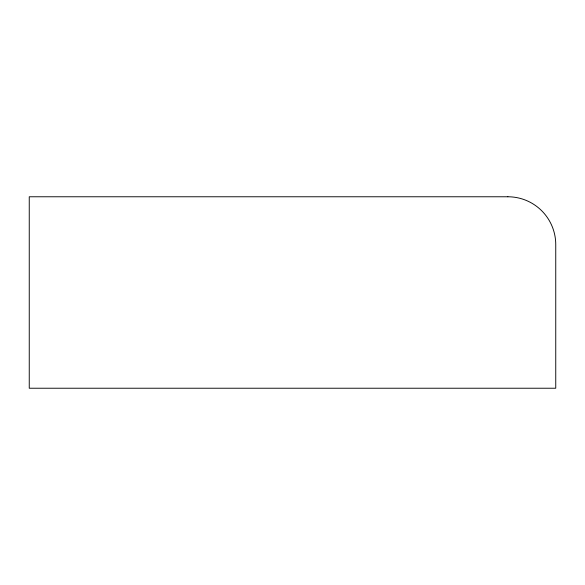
<?xml version="1.0" encoding="UTF-8"?>
<svg xmlns="http://www.w3.org/2000/svg" width="585" height="585" viewBox="0 0 585 585"><rect width="100%" height="100%" fill="white"/><g stroke="black" fill="none" stroke-linecap="round" stroke-linejoin="round"><path stroke-width="0.88" d="M507.89 196.772L29.25 196.772L29.25 388.228L555.75 388.228L555.75 244.64A47.86 47.86 0 0 0 507.89 196.772"/></g></svg>
